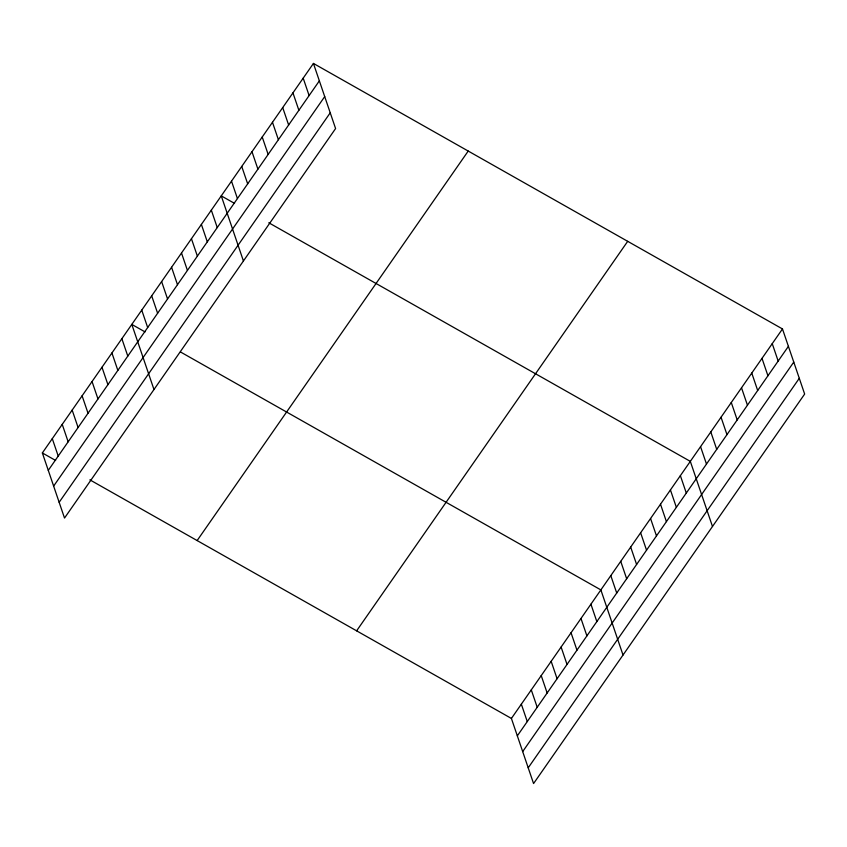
<?xml version="1.0" encoding="UTF-8"?>
<svg xmlns="http://www.w3.org/2000/svg" width="847" height="847" viewBox="0 0 847 847"><rect width="100%" height="100%" fill="white"/><g stroke="black" fill="none" stroke-linecap="round" stroke-linejoin="round"><path stroke-width="1.27" d="M313.432 63.44L335.592 128.553L64.52 518.057L42.35 452.944L313.432 63.44L782.48 328.943L804.65 394.056L533.568 783.56L511.408 718.447L89.888 479.857M48.279 470.36L319.361 80.846M53.636 486.093L324.719 96.59M59.152 502.313L330.235 112.81M197.139 540.566L468.222 151.052M356.619 630.835L627.701 241.321M511.408 718.447L782.48 328.943M517.326 735.852L788.409 346.349M522.684 751.596L793.766 362.093M528.21 767.816L799.293 378.313M234.534 203.386L221.268 195.879L243.428 260.982M268.806 222.782L690.316 461.371L712.486 526.485M145.07 331.918L131.804 324.412L153.974 389.525M180.453 351.95L600.862 589.904L623.021 655.017M42.35 452.944L55.616 460.461M772.242 343.649L778.171 361.066M762.004 358.366L767.933 375.772M751.765 373.082L757.684 390.488M741.517 387.799L747.446 405.205M731.279 402.516L737.208 419.921M721.041 417.232L726.97 434.638M710.802 431.938L716.721 449.355M700.554 446.655L706.483 464.061M680.374 475.654L686.303 493.06M670.432 489.937L676.361 507.342M660.501 504.219L666.42 521.625M650.56 518.502L656.489 535.907M640.618 532.784L646.547 550.19M630.676 547.067L636.605 564.473M620.735 561.349L626.664 578.755M610.803 575.632L616.722 593.038M590.92 604.186L596.849 621.603M580.978 618.469L586.907 635.885M571.037 632.751L576.966 650.157M561.106 647.034L567.024 664.44M551.164 661.316L557.082 678.722M541.222 675.599L547.151 693.005M531.281 689.882L537.21 707.287M521.339 704.164L527.268 721.57M303.194 78.157L309.113 95.563M292.946 92.874L298.875 110.279M282.707 107.59L288.636 124.996M272.469 122.296L278.398 139.713M262.231 137.013L268.15 154.419M251.983 151.729L257.911 169.135M241.744 166.446L247.673 183.852M231.506 181.163L237.435 198.569M211.327 210.151L217.245 227.568M201.385 224.434L207.314 241.85M191.443 238.716L197.372 256.122M181.502 252.999L187.431 270.405M171.57 267.281L177.489 284.687M161.629 281.564L167.547 298.97M151.687 295.847L157.616 313.252M141.745 310.129L147.674 327.535M121.862 338.694L127.791 356.1M111.931 352.977L117.849 370.383M101.989 367.259L107.918 384.665M92.048 381.542L97.977 398.948M82.106 395.824L88.035 413.23M72.164 410.107L78.093 427.513M62.233 424.389L68.152 441.795M52.292 438.672L58.221 456.078"/></g></svg>
